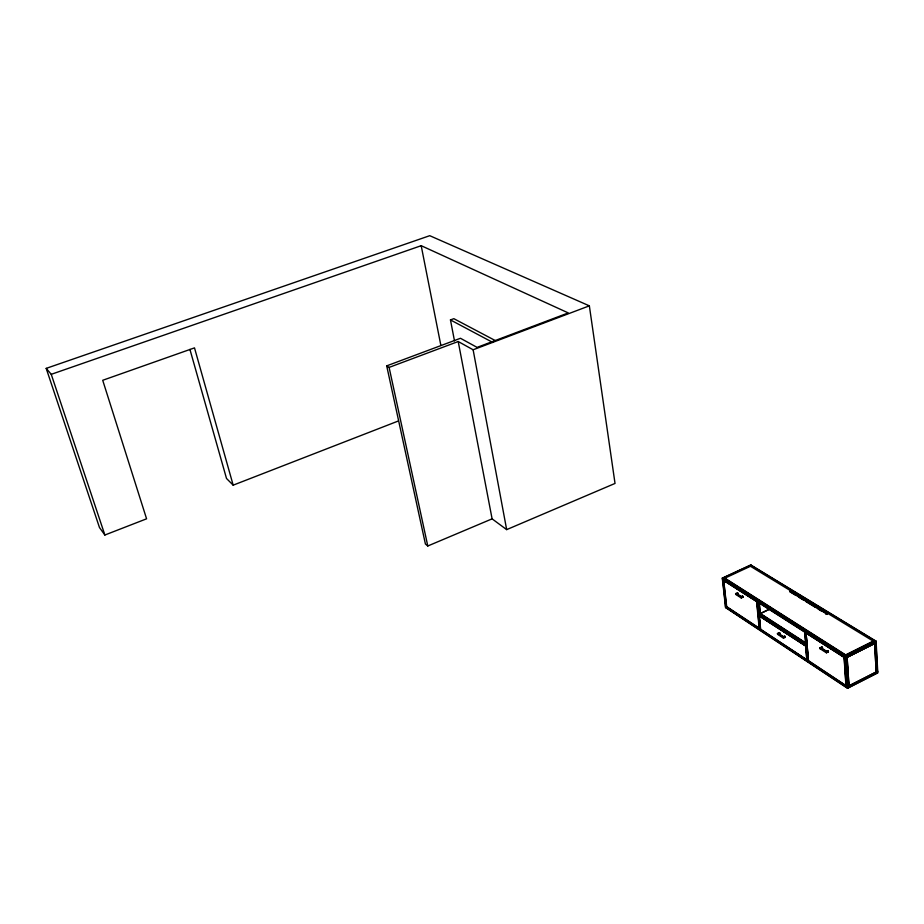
<?xml version="1.0" encoding="UTF-8"?>
<svg xmlns="http://www.w3.org/2000/svg" width="924" height="924" viewBox="0 0 924 924"><rect width="100%" height="100%" fill="white"/><g stroke="black" fill="none" stroke-linecap="round" stroke-linejoin="round"><path stroke-width="1.39" d="M847.712 686.671L847.539 688.311L725.536 607.542L722.302 578.124L750.773 564.934L876.091 641.198L877.8 672.891L847.539 688.311L845.645 654.92L873.203 641.129L876.091 641.198L845.448 656.548L722.302 578.124L724.82 578.147L845.645 654.92M750.773 564.934L750.461 566.262L724.589 578.297L845.633 655.243L873.503 641.302L750.461 566.262L750.762 565.211L875.813 641.36L877.511 672.73L847.551 687.987L725.767 607.403L722.568 578.274L750.762 565.211L750.877 566.4M790.494 592.111L790.551 590.713L790.413 591.418L825.906 613.086L827.28 613.12L827.373 614.437M847.458 686.578L877.43 671.321M877.719 671.332L847.435 686.74L725.375 606.086M875.883 642.642L845.564 657.83L722.707 579.463M845.576 657.992L875.883 642.804M876.171 642.804L845.552 658.154L722.464 579.614M844.086 657.368L845.968 685.62L808.419 660.637L806.051 633.09L844.086 657.368L875.813 641.36M826.449 652.818L828.366 651.87L828.308 651.085L826.506 651.235L821.332 647.897L821.39 648.694L822.533 648.128L821.829 646.927L819.923 647.863L819.981 648.66L826.449 652.818L826.391 652.032L828.308 651.085M819.981 648.66L822.464 647.343M808.419 660.637L806.051 633.09M819.923 647.863L826.564 652.021L828.366 651.87M760.487 615.315L759.17 615.95L805.832 646.084L759.043 615.719M778.793 633.541L783.587 636.659L784.695 636.128L785.365 637.283L783.506 638.184L777.534 634.268L777.465 633.506L779.313 632.605L779.971 633.76L778.863 634.291L779.902 632.998M785.296 636.521L783.448 637.421L783.506 638.184M759.078 628.216L760.383 627.592M757.749 601.951L760.36 629.198L806.779 659.724L805.682 646.165M769.23 609.274L758.893 614.217L805.832 644.617M768.941 609.447L759.054 614.298L759.17 615.5L805.924 645.853M759.17 615.5L760.337 614.945M757.772 600.819L756.456 601.443L723.677 580.526L726.691 606.652L759.228 628.147M736.902 593.658L741.36 596.523L742.457 596.015L743.092 597.123L741.279 597.978L735.7 594.386L735.62 593.635L737.433 592.792L738.057 593.901L736.982 594.409L737.987 593.15M743.011 596.373L741.198 597.227L741.279 597.978M46.2 368.376L51.247 374.324L421.194 245.692L568.283 312.924L477.084 347.389L460.464 338.276L386.694 365.869L389.108 367.406L458.212 341.522L492.099 518.849L506.664 529.625L615.026 483.437L589.35 305.844L429.741 235.689L46.2 368.376L99.48 527.546L104.874 535.019L146.581 518.814L102.714 380.284L194.502 347.874L233.171 485.169L398.071 421.101M386.694 365.869L425.41 544.005L427.789 545.992L492.099 518.849M458.212 341.522L473.123 349.78L589.35 305.844M454.493 340.898L450.462 319.923L453.846 318.676L495.102 340.471M725.536 607.542L728.031 607.588M450.462 319.923L492.827 342.457M789.974 591.499L826.853 614.033M789.87 591.741L796.003 595.483M798.463 596.985L803.372 599.988M805.82 601.489L815.638 607.484M818.087 608.985L821.771 611.238M874.658 643.566L876.218 672.095L874.67 643.404M743.092 597.123L742.457 596.015M822.533 648.128L821.829 646.927M735.62 593.635L741.441 597.274L741.36 596.523M760.348 613.513L805.971 643.023M760.221 613.732L805.832 643.243M779.971 633.76L779.313 632.605M785.365 637.283L784.695 636.128M777.465 633.506L783.656 637.421L783.587 636.659M233.171 485.169L226.507 478.47L189.928 349.411M51.247 374.324L104.874 535.019M389.108 367.406L427.789 545.992M421.194 245.692L440.875 345.472M473.123 349.78L506.664 529.625M723.584 580.168L726.449 606.802M724.82 578.147L724.959 579.417M737.433 592.792L737.502 593.543M759.32 615.881L760.602 629.059M759.17 615.95L760.452 629.129M756.825 601.362L759.47 628.447M756.56 601.362L759.216 628.447M759.309 602.702L760.429 614.241M758.916 601.397L760.163 614.241M805.936 632.709L808.154 660.787M804.931 632.062L807.183 659.979M804.654 632.062L806.918 659.967M825.906 613.086L825.998 614.414M827.65 650.658L827.708 651.455M826.506 651.235L826.564 652.021M846.811 657.368L848.682 685.954M844.501 657.299L846.396 685.874M844.236 657.287L846.107 685.862M847.1 657.38L848.96 685.966L847.1 657.38"/></g></svg>
